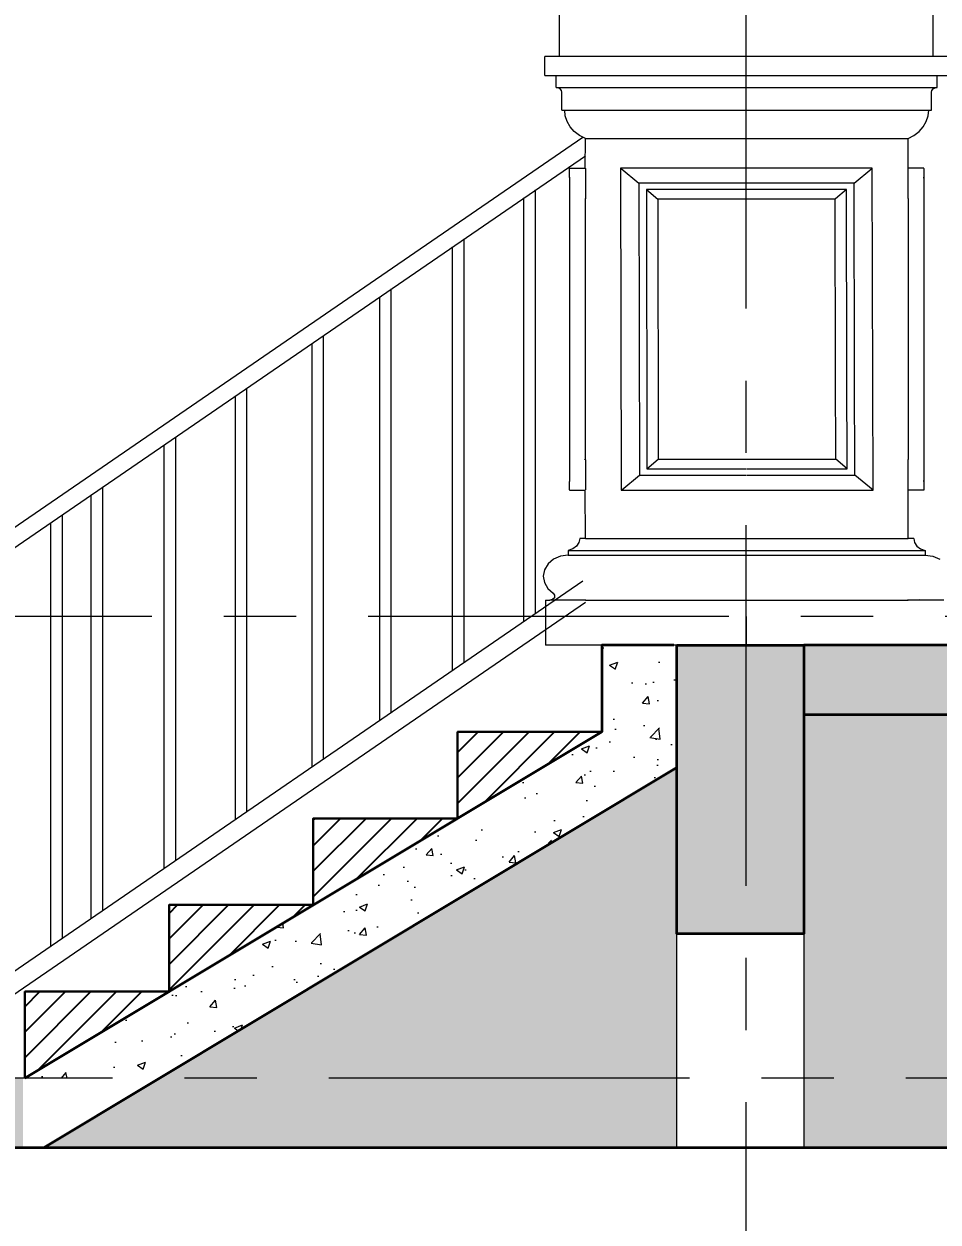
# Model space of a CAD drawing. Header units: millimetres. Extents: x 1832547 to 2001569, y -558009 to -417808.
# Drawn here: x 1915358 to 1916942, y -552949 to -550873 of the extents above; entities that cross this region are included whole.
import ezdxf

# ---------------------------------------------------------------- set-up
doc = ezdxf.new("R2010")
doc.units = ezdxf.units.MM
doc.header["$MEASUREMENT"] = 0
doc.linetypes.add('CENTER', pattern=[2, 1.25, -0.25, 0.25, -0.25])
doc.layers.get('0').update_dxf_attribs({"linetype": 'CONTINUOUS'})
doc.layers.get('DEFPOINTS').update_dxf_attribs({"linetype": 'CONTINUOUS'})
for name, color, linetype, lineweight in [('CA-cot', 2, 'CONTINUOUS', 35), ('CA. HATCH', 250, 'CONTINUOUS', 9), ('CA. TUONG', 30, 'CONTINUOUS', 30), ('CA.dim 08', 8, 'CONTINUOUS', 13), ('CA.manh 08', 8, 'CONTINUOUS', 9), ('CA.thay 145', 145, 'CONTINUOUS', 18), ('CA.tim 67', 67, 'CENTER', 9), ('CA.vat lieu 08', 8, 'CONTINUOUS', 5), ('CA_manh 08', 8, 'CONTINUOUS', 9), ('NP-VỈA HÈ', 210, 'CONTINUOUS', 5)]:
    doc.layers.add(name, color=color, linetype=linetype, lineweight=lineweight)
doc.layers.add('H', color=250, linetype='CONTINUOUS')
doc.styles.get("Standard").update_dxf_attribs({"font": 'roman.shx'})
doc.dimstyles.new('CA 70', dxfattribs={"dimscale": 0.7, "dimtxt": 220, "dimasz": 60, "dimexe": 160, "dimexo": 0, "dimgap": 30, "dimtad": 1, "dimdec": 0, "dimrnd": 5, "dimzin": 0, "dimdsep": 46, "dimtxsty": 'Standard', "dimblk": 'ARCHTICK', "dimcen": 0.09, "dimdle": 160, "dimclrd": 256, "dimclre": 256, "dimclrt": 255, "dimadec": 0, "dimazin": 0, "dimtfac": 1, "dimtdec": 0, "dimtix": 1, "dimtmove": 2, "dimatfit": 3, "dimldrblk": 'DOT', "dimfxl": 600, "dimfxlon": 1, "dimtolj": 1, "dimtzin": 0, "dimarcsym": 0})
pattern_1 = [(50, (0, 0), (143.4520365, -12.550427), [15, -165]), (355, (0, 0), (-27.750267, 150.438427), [12, -132]), (100.4514445, (11.95, -1.05), (115.701769, 137.887998), [12.748038, -140.228422]), (46.1842, (0, 40), (213.448266, -33.103856), [22.5, -247.5]), (96.635635, (17.79, 37.24), (186.93239, 194.82372), [19.122068, -210.342752]), (351.184164, (0, 40), (186.93239, 194.82372), [18, -198]), (21, (20, 30), (119.3814104, -80.523778), [15, -165]), (326, (20, 30), (48.663066, 145.030009), [12, -132]), (71.451445, (29.95, 23.29), (168.044475, 64.506231), [12.748038, -140.228422]), (37.5, (0, 0), (2.431971, 66.5787708), [0, -130.4, 0, -134, 0, -132.5]), (7.5, (0, 0), (52.6139075, 78.8823424), [0, -76.4, 0, -127.4, 0, -50.5]), (327.5, (-44.6, 0), (106.7644872, -4.5109743), [0, -50, 0, -156, 0, -207]), (317.5, (-64.6, 0), (116.637234, 20.0209965), [0, -65, 0, -103.6, 0, -147])]

# ---------------------------------------------------------------- blocks, each defined once
blk = doc.blocks.new('_ArchTick')
at = {"color": 1, "linetype": 'ByBlock', "const_width": 0.15}
blk.add_lwpolyline([(-0.5, -0.5), (0.5, 0.5)], dxfattribs=at)
blk = doc.blocks.new('*D473')
at = {"layer": 'CA.dim 08', "lineweight": -2, "transparency": 16777216}
for p, q in [((1912124.5, -548437.2), (1912124.5, -551117.9)), ((1912544.5, -548549.2), (1912012.5, -548549.2)), ((1912544.5, -551005.9), (1912012.5, -551005.9))]:
    blk.add_line(p, q, dxfattribs=at)
at = {"layer": 'DEFPOINTS', "color": 0, "transparency": 16777216}
for p in [(1917079.8, -548549.2), (1912124.5, -551005.9), (1916980.6, -551005.9)]:
    blk.add_point(p, dxfattribs=at)
at = {"layer": 'CA.dim 08', "lineweight": -2, "transparency": 16777216, "xscale": 42, "yscale": 42, "zscale": 42}
for p, rotation in [((1912124.5, -548549.2), 90), ((1912124.5, -551005.9), 270)]:
    blk.add_blockref('_ArchTick', p, dxfattribs=dict(at, rotation=rotation))
at = {"layer": 'CA.dim 08', "color": 255, "transparency": 16777216, "insert": (1912026.5, -549777.6), "char_height": 154, "attachment_point": 5, "rotation": 90}
blk.add_mtext('\\A1;2455', dxfattribs=at)
blk = doc.blocks.new('_DOT')
at = {"color": 1, "linetype": 'ByBlock'}
blk.add_line((-0.5, 0), (-1, 0), dxfattribs=at)
at = {"color": 1, "linetype": 'ByBlock', "const_width": 0.5}
blk.add_lwpolyline([(-0.25, 0, 1), (0.25, 0, 1)], format="xyb", close=True, dxfattribs=at)
blk = doc.blocks.new('*D474')
at = {"layer": 'CA.dim 08', "lineweight": -2, "transparency": 16777216}
for p, q in [((1912124.5, -550893.9), (1912124.5, -552011.2)), ((1912544.5, -551005.9), (1912012.5, -551005.9)), ((1912544.5, -551899.2), (1912012.5, -551899.2))]:
    blk.add_line(p, q, dxfattribs=at)
at = {"layer": 'DEFPOINTS', "color": 0, "transparency": 16777216}
for p in [(1916980.6, -551005.9), (1912124.5, -551899.2), (1917028.6, -551899.2)]:
    blk.add_point(p, dxfattribs=at)
at = {"layer": 'CA.dim 08', "lineweight": -2, "transparency": 16777216, "xscale": 42, "yscale": 42, "zscale": 42}
for p, rotation in [((1912124.5, -551005.9), 90), ((1912124.5, -551899.2), 270)]:
    blk.add_blockref('_ArchTick', p, dxfattribs=dict(at, rotation=rotation))
at = {"layer": 'CA.dim 08', "color": 255, "transparency": 16777216, "insert": (1912026.5, -551452.6), "char_height": 154, "attachment_point": 5, "rotation": 90}
blk.add_mtext('\\A1;895', dxfattribs=at)
blk = doc.blocks.new('*D475')
at = {"layer": 'CA.dim 08', "lineweight": -2, "transparency": 16777216}
for p, q in [((1912124.5, -551787.2), (1912124.5, -552811.2)), ((1912544.5, -551899.2), (1912012.5, -551899.2)), ((1912502, -552699.2), (1912012.5, -552699.2))]:
    blk.add_line(p, q, dxfattribs=at)
at = {"layer": 'DEFPOINTS', "color": 0, "transparency": 16777216}
for p in [(1917028.6, -551899.2), (1912124.5, -552699.2), (1912502, -552699.2)]:
    blk.add_point(p, dxfattribs=at)
at = {"layer": 'CA.dim 08', "lineweight": -2, "transparency": 16777216, "xscale": 42, "yscale": 42, "zscale": 42}
for p, rotation in [((1912124.5, -551899.2), 90), ((1912124.5, -552699.2), 270)]:
    blk.add_blockref('_ArchTick', p, dxfattribs=dict(at, rotation=rotation))
at = {"layer": 'CA.dim 08', "color": 255, "transparency": 16777216, "insert": (1912026.5, -552299.2), "char_height": 154, "attachment_point": 5, "rotation": 90}
blk.add_mtext('\\A1;800', dxfattribs=at)
blk = doc.blocks.new('*D477')
at = {"layer": 'CA.dim 08', "lineweight": -2, "transparency": 16777216}
for p, q in [((1913720.5, -553910.8), (1913720.5, -554442.8)), ((1915356.7, -553910.8), (1915356.7, -554442.8)), ((1913608.5, -554330.8), (1915468.7, -554330.8))]:
    blk.add_line(p, q, dxfattribs=at)
at = {"layer": 'DEFPOINTS', "color": 0, "transparency": 16777216}
for p in [(1913720.5, -552699.2), (1915356.7, -552819.2), (1915356.7, -554330.8)]:
    blk.add_point(p, dxfattribs=at)
at = {"layer": 'CA.dim 08', "lineweight": -2, "transparency": 16777216, "xscale": 42, "yscale": 42, "zscale": 42, "rotation": 180}
blk.add_blockref('_ArchTick', (1913720.5, -554330.8), dxfattribs=at)
at = {"layer": 'CA.dim 08', "lineweight": -2, "transparency": 16777216, "xscale": 42, "yscale": 42, "zscale": 42}
blk.add_blockref('_ArchTick', (1915356.7, -554330.8), dxfattribs=at)
at = {"layer": 'CA.dim 08', "color": 255, "transparency": 16777216, "insert": (1914538.6, -554232.8), "char_height": 154, "attachment_point": 5}
blk.add_mtext('\\A1;1635', dxfattribs=at)
blk = doc.blocks.new('*D478')
at = {"layer": 'CA.dim 08', "lineweight": -2, "transparency": 16777216}
for p, q in [((1915356.7, -553910.8), (1915356.7, -554442.8)), ((1916609.8, -553910.8), (1916609.8, -554442.8)), ((1915244.7, -554330.8), (1916721.8, -554330.8))]:
    blk.add_line(p, q, dxfattribs=at)
at = {"layer": 'DEFPOINTS', "color": 0, "transparency": 16777216}
for p in [(1916609.8, -552030.7), (1915356.7, -552819.2), (1916609.8, -554330.8)]:
    blk.add_point(p, dxfattribs=at)
at = {"layer": 'CA.dim 08', "lineweight": -2, "transparency": 16777216, "xscale": 42, "yscale": 42, "zscale": 42, "rotation": 180}
blk.add_blockref('_ArchTick', (1915356.7, -554330.8), dxfattribs=at)
at = {"layer": 'CA.dim 08', "lineweight": -2, "transparency": 16777216, "xscale": 42, "yscale": 42, "zscale": 42}
blk.add_blockref('_ArchTick', (1916609.8, -554330.8), dxfattribs=at)
at = {"layer": 'CA.dim 08', "color": 255, "transparency": 16777216, "insert": (1915983.3, -554232.8), "char_height": 154, "attachment_point": 5}
blk.add_mtext('\\A1;1255', dxfattribs=at)
blk = doc.blocks.new('*D479')
at = {"layer": 'CA.dim 08', "lineweight": -2, "transparency": 16777216}
for p, q in [((1916609.8, -553910.8), (1916609.8, -554442.8)), ((1918609.8, -553910.8), (1918609.8, -554442.8)), ((1916497.8, -554330.8), (1918721.8, -554330.8))]:
    blk.add_line(p, q, dxfattribs=at)
at = {"layer": 'DEFPOINTS', "color": 0, "transparency": 16777216}
for p in [(1916609.8, -552030.7), (1918609.8, -552232.2), (1918609.8, -554330.8)]:
    blk.add_point(p, dxfattribs=at)
at = {"layer": 'CA.dim 08', "lineweight": -2, "transparency": 16777216, "xscale": 42, "yscale": 42, "zscale": 42, "rotation": 180}
blk.add_blockref('_ArchTick', (1916609.8, -554330.8), dxfattribs=at)
at = {"layer": 'CA.dim 08', "lineweight": -2, "transparency": 16777216, "xscale": 42, "yscale": 42, "zscale": 42}
blk.add_blockref('_ArchTick', (1918609.8, -554330.8), dxfattribs=at)
at = {"layer": 'CA.dim 08', "color": 255, "transparency": 16777216, "insert": (1917609.8, -554232.8), "char_height": 154, "attachment_point": 5}
blk.add_mtext('\\A1;2000', dxfattribs=at)

msp = doc.modelspace()

# ---------------------------------------------------------------- hatches: boundary and pattern name
at = {"layer": 'CA. HATCH'}
h = msp.add_hatch(dxfattribs=at)
h.set_pattern_fill('BETONG', color=256, scale=20, pattern_type=2)
h.set_pattern_definition([(0, (0, 0), (0, 103.9230485), [2.5, -57.5]), (0, (0, 4.33), (0, 103.9230485), [2.5, -57.5]), (120, (0, 0), (-90, -51.961524), [2.5, -57.5]), (120, (3.75, 2.17), (-90, -51.961524), [2.5, -57.5]), (0, (30, 51.96), (0, 103.9230485), [2.5, -57.5]), (0, (30, 56.29), (0, 103.9230485), [2.5, -57.5]), (120, (30, 51.96), (-90, -51.961524), [2.5, -57.5]), (120, (33.75, 54.13), (-90, -51.961524), [2.5, -57.5]), (60, (2.5, 0), (-90, 51.961524), [2.5, -57.5]), (60, (-1.25, 2.17), (-90, 51.961524), [2.5, -57.5]), (60, (32.5, -51.96), (-90, 51.961524), [2.5, -57.5]), (60, (28.75, -49.8), (-90, 51.961524), [2.5, -57.5]), (45, (0, 0), (-21.21320344, 21.21320344), []), (50, (0, 0), (143.4520365, -12.550427), [15, -165]), (355, (0, 0), (-27.750267, 150.438427), [12, -132]), (100.4514, (11.95, -1.05), (115.701876, 137.887908), [12.748038, -140.228422]), (46.1842, (0, 40), (213.44821, -33.103803), [22.5, -247.5]), (96.6356, (17.79, 37.24), (186.932541, 194.823574), [19.122058, -210.3426]), (351.1842, (0, 40), (186.93239, 194.82372), [18, -198]), (21, (20, 30), (119.3814104, -80.523778), [15, -165]), (326, (20, 30), (48.663066, 145.030009), [12, -132]), (71.4514, (29.95, 23.29), (168.044526, 64.506099), [12.748038, -140.228422]), (37.5, (0, 0), (2.431971, 66.5787708), [0, -130.4, 0, -134, 0, -132.5]), (7.5, (0, 0), (52.6139075, 78.8823424), [0, -76.4, 0, -127.4, 0, -50.5]), (327.5, (-44.6, 0), (106.7644872, -4.5109743), [0, -50, 0, -156, 0, -207]), (317.5, (-64.6, 0), (116.637234, 20.0209965), [0, -65, 0, -103.6, 0, -147])])
h.paths.add_polyline_path([(1928389.9, -544598.8), (1928279.7, -544598.8), (1926914.9, -541949.2), (1926914.9, -541609.2), (1926694.9, -541609.2), (1926694.9, -541949.2), (1926780, -541949.2), (1928145, -544599.2), (1918829.8, -544599.2), (1918609.8, -544599.2), (1918609.8, -544599.2), (1916744.8, -544599.2), (1918109.8, -541949.2), (1918194.8, -541949.2), (1918194.8, -541609.3), (1917974.8, -541609.3), (1917974.8, -541949.2), (1916609.8, -544599.2), (1916499.8, -544599.2), (1916499.8, -544857.4), (1916046.7, -544857.4), (1916046.7, -544599.2), (1915826.7, -544599.2), (1915592.2, -544599.2), (1915592.2, -544718.3), (1915826.7, -544718.3), (1915826.7, -544976.5), (1916046.7, -544976.5), (1916499.8, -544976.5), (1916719.8, -544976.5), (1916719.8, -544718.3), (1918609.8, -544718.3), (1918609.8, -544999.2), (1918829.8, -544999.2), (1918829.8, -544719.2), (1924609.9, -544719.2), (1924609.9, -544999.2), (1924829.9, -544999.2), (1924829.9, -544719.2), (1928169.9, -544719.2), (1928169.9, -544976), (1928389.9, -544976), (1928869.9, -544976.5), (1928924.9, -544976.5), (1928924.9, -544718.3), (1929159.5, -544718.3), (1929159.5, -544599.2), (1929089.9, -544599.2), (1928704.9, -544599.2), (1928704.9, -544857.4), (1928389.9, -544857.4)])
h.paths.add_polyline_path([(1918609.8, -545334.2), (1918544.8, -545334.2), (1918544.8, -545284.2), (1918609.8, -545284.2), (1918829.8, -545284.2), (1918829.8, -545419.2), (1918609.8, -545419.2)])
h.paths.add_polyline_path([(1928389.9, -545334.2), (1928454.9, -545334.2), (1928454.9, -545284.2), (1928389.9, -545284.2), (1928169.9, -545284.2), (1928169.9, -545419.2), (1928389.9, -545419.2)])
h.paths.add_polyline_path([(1928494.9, -547469.2), (1928389.9, -547469.2), (1928389.9, -547399.2), (1928169.9, -547399.2), (1928169.9, -547549.2), (1928389.9, -547549.2), (1928494.9, -547549.2)])
h.paths.add_polyline_path([(1928169.9, -548199.2), (1928389.9, -548199.2), (1928389.9, -548599.2), (1928169.9, -548599.2)])
h.paths.add_polyline_path([(1928389.9, -549034.2), (1928454.9, -549034.2), (1928454.9, -548984.2), (1928389.9, -548984.2), (1928169.9, -548984.2), (1928169.9, -549119.2), (1928389.9, -549119.2)])
h.paths.add_polyline_path([(1924829.9, -548199.2), (1924609.9, -548199.2), (1918829.8, -548199.2), (1918609.8, -548199.2), (1918609.8, -548429.2), (1917079.8, -548429.2), (1917079.8, -548199.2), (1916859.8, -548199.2), (1916859.8, -548549.2), (1917079.8, -548549.2), (1918609.8, -548549.2), (1918609.8, -548599.2), (1918829.8, -548599.2), (1918829.8, -548319.2), (1922899.9, -548319.2), (1922899.9, -548599.2), (1923119.9, -548599.2), (1923119.9, -548319.2), (1924609.9, -548319.2), (1924609.9, -548599.2), (1924829.9, -548599.2), (1924829.9, -548483), (1926949.9, -549603.5), (1926949.9, -549947.2), (1928169.9, -549947.2), (1928169.9, -549827.2), (1927069.9, -549827.2), (1927069.9, -549531.2), (1924829.9, -548347.2)])
h.paths.add_polyline_path([(1918609.8, -549034.2), (1918544.8, -549034.2), (1918544.8, -548984.2), (1918609.8, -548984.2), (1918829.8, -548984.2), (1918829.8, -549119.2), (1918609.8, -549119.2)], flags=17)
h.paths.add_polyline_path([(1928494.9, -551169.2), (1928389.9, -551169.2), (1928389.9, -551099.2), (1928169.9, -551099.2), (1928169.9, -551249.2), (1928389.9, -551249.2), (1928494.9, -551249.2)])
h.paths.add_polyline_path([(1928169.9, -551899.2), (1928389.9, -551899.2), (1928389.9, -552399.2), (1928169.9, -552399.2)])
h.paths.add_polyline_path([(1925449.9, -551899.2), (1925669.9, -551899.2), (1925669.9, -552249.2), (1925449.9, -552249.2)])
h.paths.add_polyline_path([(1924609.9, -551899.2), (1924829.9, -551899.2), (1924829.9, -552399.2), (1924609.9, -552399.2)])
h.paths.add_polyline_path([(1918609.8, -551899.2), (1918829.8, -551899.2), (1918829.8, -552399.2), (1918609.8, -552399.2)])
h.paths.add_polyline_path([(1916489.9, -551949.2), (1916709.9, -551949.2), (1916709.9, -552449.2), (1916489.9, -552449.2)])
h = msp.add_hatch(dxfattribs=at)
h.set_pattern_fill('HOUND', color=256, scale=500, style=0)
h.paths.add_polyline_path([(1916489.9, -552449.2), (1916489.9, -552161.1), (1915593.1, -552699.2), (1916489.9, -552699.2)])
h.paths.add_polyline_path([(1916489.9, -552699.2), (1915593.1, -552699.2), (1915393.1, -552819.2), (1916489.9, -552819.2)])
h.paths.add_polyline_path([(1918609.8, -552399.2), (1918609.8, -552069.2), (1916709.9, -552069.2), (1916709.9, -552449.2), (1916709.8, -552449.2), (1916709.8, -552699.2), (1918609.8, -552699.2)])
h.paths.add_polyline_path([(1918609.8, -552699.2), (1916709.8, -552699.2), (1916709.8, -552819.2), (1918609.8, -552819.2)])
h.paths.add_polyline_path([(1924609.9, -552019.2), (1918829.8, -552019.2), (1918829.8, -552399.2), (1918829.7, -552399.2), (1918829.7, -552699.2), (1924609.9, -552699.2), (1924609.9, -552399.2)])
h.paths.add_polyline_path([(1924609.9, -552699.2), (1918829.7, -552699.2), (1918829.7, -552819.2), (1924609.9, -552819.2)])
h.paths.add_polyline_path([(1925449.9, -552019.2), (1924829.9, -552019.2), (1924829.9, -552399.2), (1924829.8, -552399.2), (1924829.8, -552699.2), (1928169.9, -552699.2), (1928169.9, -552399.2), (1928169.9, -552019.2), (1925669.9, -552019.2), (1925669.9, -552249.2), (1925449.9, -552249.2)])
h.paths.add_polyline_path([(1928169.9, -552699.2), (1924829.8, -552699.2), (1924829.8, -552819.2), (1928169.9, -552819.2)])
h.paths.add_polyline_path([(1929089.9, -552399.4), (1928389.9, -552399.2), (1928389.9, -552699.2), (1929089.9, -552699.2)])
at = {"layer": 'CA.vat lieu 08'}
h = msp.add_hatch(dxfattribs=at)
h.set_pattern_fill('BTLOT', color=256, scale=20, pattern_type=2)
h.set_pattern_definition(pattern_1)
h.paths.add_polyline_path([(1918829.8, -552019.2), (1924609.9, -552019.2), (1924609.9, -551899.2), (1918829.8, -551899.2)])
h.paths.add_polyline_path([(1916709.9, -552069.2), (1918609.8, -552069.2), (1918609.8, -551949.2), (1916709.9, -551949.2)])
h.paths.add_polyline_path([(1913300.5, -552699.2), (1915356.7, -552699.2), (1915356.7, -552819.2), (1913300.5, -552819.2)])
h.paths.add_polyline_path([(1925669.9, -551899.2), (1928169.9, -551899.2), (1928169.9, -552019.2), (1925669.9, -552019.2)])
h.paths.add_polyline_path([(1924829.9, -551899.2), (1925449.9, -551899.2), (1925449.9, -552019.2), (1924829.9, -552019.2)])
h = msp.add_hatch(dxfattribs=at)
h.set_pattern_fill('BTLOT', color=256, scale=20, pattern_type=2)
h.set_pattern_definition(pattern_1)
h.paths.add_polyline_path([(1916489.9, -551949.2), (1916359.8, -551949.2), (1916359.8, -552099.2), (1915359.8, -552699.2), (1915593.1, -552699.2), (1916489.9, -552161.1)])
at = {"layer": 'H'}
h = msp.add_hatch(dxfattribs=at)
h.set_pattern_fill('ANSI31', color=256, scale=250, style=0)
h.paths.add_polyline_path([(1916359.8, -552099.2), (1916109.8, -552099.2), (1916109.8, -552249.2)])
h.paths.add_polyline_path([(1916109.8, -552249.2), (1915859.8, -552249.2), (1915859.8, -552399.2)])
h.paths.add_polyline_path([(1915859.8, -552399.2), (1915609.8, -552399.2), (1915609.8, -552549.2)])
h.paths.add_polyline_path([(1915609.8, -552549.2), (1915359.8, -552549.2), (1915359.8, -552699.2)])

# ---------------------------------------------------------------- linework, layer by layer
at = {"layer": 'CA-cot'}
for points in [[(1916484.8, -551949.2), (1916359.8, -551949.2), (1916359.8, -552099.2), (1915359.8, -552699.2)], [(1916489.9, -552161.1), (1915393.1, -552819.2)], [(1913300.5, -552819.2), (1912709.6, -552819.2), (1928389.8, -552819.2), (1928389.9, -552399.2), (1930534.5, -552399.8)], [(1915356.7, -552819.2), (1915393.1, -552819.2)]]:
    msp.add_lwpolyline(points, dxfattribs=at)
for points in [[(1916489.9, -551949.2), (1916709.9, -551949.2), (1916709.9, -552449.2), (1916489.9, -552449.2)], [(1916709.9, -552069.2), (1918609.8, -552069.2), (1918609.8, -551949.2), (1916709.9, -551949.2)]]:
    msp.add_lwpolyline(points, close=True, dxfattribs=at)
at = {"layer": 'CA. TUONG'}
for points in [[(1916359.8, -552049.2), (1916359.8, -552099.2), (1916109.8, -552099.2), (1916109.8, -552249.2)], [(1916109.8, -552199.2), (1916109.8, -552249.2), (1915859.8, -552249.2), (1915859.8, -552399.2)], [(1915859.8, -552349.2), (1915859.8, -552399.2), (1915609.8, -552399.2), (1915609.8, -552549.2)], [(1915609.8, -552499.2), (1915609.8, -552549.2), (1915359.8, -552549.2), (1915359.8, -552699.2)]]:
    msp.add_lwpolyline(points, dxfattribs=at)
at = {"layer": 'CA.dim 08'}
for points in [[(1916709.9, -551949.2), (1918609.8, -551949.2)], [(1916709.9, -552069.2), (1918609.8, -552069.2)], [(1916359.8, -552099.2), (1915359.8, -552699.2)]]:
    msp.add_lwpolyline(points, dxfattribs=at)
at = {"layer": 'CA.manh 08'}
for points in [[(1915318.6, -551760.5), (1916326.6, -551068.7)], [(1915318.6, -551795.9), (1916331.3, -551100.9)], [(1916244.8, -551893.6), (1916244.8, -551160.2)], [(1916224.8, -551907.3), (1916224.8, -551173.9)], [(1916121.2, -551978.4), (1916121.2, -551245.1)], [(1916101.2, -551992.2), (1916101.2, -551258.8)], [(1915974.8, -552078.9), (1915974.8, -551345.5)], [(1915994.8, -552065.2), (1915994.8, -551331.8)], [(1915857.6, -552159.3), (1915857.6, -551426)], [(1915877.6, -552145.6), (1915877.6, -551412.2)], [(1915744.8, -552236.7), (1915744.8, -551503.4)], [(1915724.8, -552250.5), (1915724.8, -551517.1)], [(1915621.3, -552321.5), (1915621.3, -551588.2)], [(1915601.3, -552335.2), (1915601.3, -551601.9)], [(1915494.8, -552408.3), (1915494.8, -551674.9)], [(1915474.8, -552422), (1915474.8, -551688.7)], [(1915424.8, -552456.4), (1915424.8, -551723)], [(1915404.8, -552470.1), (1915404.8, -551736.8)], [(1915318.6, -552529.2), (1916326.6, -551837.5)], [(1915318.6, -552569.2), (1916331.3, -551874.3)]]:
    msp.add_lwpolyline(points, dxfattribs=at)
at = {"layer": 'CA.thay 145'}
for p, q in [((1916285.9, -550851.3), (1916285.9, -550929.2)), ((1916933.7, -550851.3), (1916933.7, -550929.2)), ((1916260.8, -550962.1), (1916260.8, -550929.2)), ((1916285.9, -550929.2), (1916260.8, -550929.2)), ((1916933.7, -550929.2), (1916285.9, -550929.2)), ((1916961, -550929.2), (1916933.7, -550929.2)), ((1916260.8, -550962.1), (1916280.6, -550962.1)), ((1916280.6, -550982.7), (1916280.6, -550962.1)), ((1916280.6, -550962.1), (1916941.2, -550962.1)), ((1916941.2, -550962.1), (1916961, -550962.1)), ((1916941.2, -550982.7), (1916941.2, -550962.1)), ((1916284.4, -550983.3), (1916280.6, -550982.7)), ((1916280.6, -550982.7), (1916312.9, -550982.7)), ((1916287.6, -550985.1), (1916284.4, -550983.3)), ((1916289.7, -550987.8), (1916287.6, -550985.1)), ((1916290.5, -550990.9), (1916289.7, -550987.8)), ((1916290.5, -551021.8), (1916290.5, -550990.9)), ((1916860.8, -550982.7), (1916860.8, -550983.3)), ((1916860.8, -550982.7), (1916875.6, -550982.7)), ((1916875.6, -550982.7), (1916875.6, -550983.3)), ((1916875.6, -550982.7), (1916908.8, -550982.7)), ((1916908.8, -550982.7), (1916908.5, -550983.3)), ((1916908.8, -550982.7), (1916941.2, -550982.7)), ((1916931.3, -550990.9), (1916932, -550987.8)), ((1916931.3, -551021.8), (1916931.3, -550990.9)), ((1916932, -550987.8), (1916934.2, -550985.1)), ((1916934.2, -550985.1), (1916937.4, -550983.3)), ((1916937.4, -550983.3), (1916941.2, -550982.7)), ((1916290.5, -551021.8), (1916295.4, -551021.8)), ((1916296.4, -551031.9), (1916295.4, -551021.8)), ((1916299.5, -551041.6), (1916296.4, -551031.9)), ((1916922.2, -551041.6), (1916925.4, -551031.9)), ((1916925.4, -551031.9), (1916926.3, -551021.8)), ((1916926.3, -551021.8), (1916931.3, -551021.8)), ((1916304.8, -551050.7), (1916299.5, -551041.6)), ((1916312.1, -551058.9), (1916304.8, -551050.7)), ((1916321, -551065.8), (1916312.1, -551058.9)), ((1916900.8, -551065.8), (1916909.7, -551058.9)), ((1916909.7, -551058.9), (1916916.9, -551050.7)), ((1916916.9, -551050.7), (1916922.2, -551041.6)), ((1916331.3, -551071.1), (1916321, -551065.8)), ((1916331.2, -551122.9), (1916331.3, -551071.1)), ((1916331.3, -551071.1), (1916890.5, -551071.1)), ((1916890.5, -551071.1), (1916900.8, -551065.8)), ((1916890.5, -551122.9), (1916890.5, -551071.1)), ((1916303.8, -551123), (1916303.9, -551122.9)), ((1916303.8, -551123.2), (1916303.8, -551123)), ((1916303.8, -551123.3), (1916303.8, -551123.2)), ((1916303.8, -551137.8), (1916303.8, -551123.3)), ((1916303.8, -551137.9), (1916303.8, -551137.8)), ((1916303.8, -551138), (1916303.8, -551137.9)), ((1916303.8, -551138.1), (1916303.8, -551138)), ((1916303.9, -551138.2), (1916303.8, -551138.1)), ((1916303.9, -551138.2), (1916303.8, -551664.9)), ((1916303.9, -551122.8), (1916304, -551122.8)), ((1916303.9, -551122.9), (1916303.9, -551122.8)), ((1916303.9, -551138.2), (1916303.9, -551138.2)), ((1916304, -551138.3), (1916303.9, -551138.2)), ((1916304, -551122.8), (1916304.1, -551122.7)), ((1916304, -551138.4), (1916304, -551138.3)), ((1916304.1, -551138.4), (1916304, -551138.4)), ((1916304.1, -551122.7), (1916304.2, -551122.6)), ((1916304.2, -551138.5), (1916304.1, -551138.4)), ((1916304.2, -551122.6), (1916304.3, -551122.5)), ((1916304.3, -551138.5), (1916304.2, -551138.5)), ((1916304.3, -551122.5), (1916304.4, -551122.5)), ((1916304.3, -551138.6), (1916304.3, -551138.5)), ((1916304.4, -551138.6), (1916304.3, -551138.6)), ((1916304.4, -551122.5), (1916304.5, -551122.5)), ((1916304.5, -551122.5), (1916304.6, -551122.4)), ((1916304.6, -551122.4), (1916304.8, -551122.4)), ((1916304.8, -551122.4), (1916330.3, -551122.4)), ((1916330.3, -551122.4), (1916330.4, -551122.4)), ((1916330.4, -551122.4), (1916330.6, -551122.5)), ((1916330.6, -551122.5), (1916330.7, -551122.5)), ((1916330.7, -551122.5), (1916330.8, -551122.5)), ((1916330.8, -551122.5), (1916330.9, -551122.6)), ((1916330.9, -551122.6), (1916331, -551122.7)), ((1916331, -551122.7), (1916331.1, -551122.8)), ((1916331.1, -551122.8), (1916331.2, -551122.8)), ((1916331.2, -551122.8), (1916331.2, -551122.9)), ((1916331.2, -551122.9), (1916331.3, -551123)), ((1916331.3, -551123), (1916331.3, -551123.2)), ((1916331.3, -551123.2), (1916331.3, -551123.3)), ((1916331.3, -551123.3), (1916331.3, -551175.2)), ((1916828.6, -551122.4), (1916392.2, -551122.4)), ((1916392.2, -551122.4), (1916393.4, -551680.5)), ((1916392.2, -551122.4), (1916393.2, -551123.3)), ((1916393.2, -551123.3), (1916423.9, -551148.7)), ((1916797, -551148.7), (1916827.6, -551123.3)), ((1916827.6, -551123.3), (1916828.6, -551122.4)), ((1916829.8, -551680.5), (1916828.6, -551122.4)), ((1916890.6, -551122.8), (1916890.5, -551122.9)), ((1916890.5, -551122.9), (1916890.5, -551123)), ((1916890.5, -551123), (1916890.5, -551123.2)), ((1916890.5, -551123.2), (1916890.5, -551123.3)), ((1916890.5, -551175.2), (1916890.5, -551123.3)), ((1916890.7, -551122.8), (1916890.6, -551122.8)), ((1916890.8, -551122.6), (1916890.7, -551122.7)), ((1916890.7, -551122.7), (1916890.7, -551122.8)), ((1916891, -551122.5), (1916890.8, -551122.6)), ((1916891.1, -551122.5), (1916891, -551122.5)), ((1916891.2, -551122.5), (1916891.1, -551122.5)), ((1916891.3, -551122.4), (1916891.2, -551122.5)), ((1916891.4, -551122.4), (1916891.3, -551122.4)), ((1916917, -551122.4), (1916891.4, -551122.4)), ((1916917.1, -551122.4), (1916917, -551122.4)), ((1916917, -551138.7), (1916917.2, -551138.6)), ((1916917.2, -551122.5), (1916917.1, -551122.4)), ((1916917.4, -551122.5), (1916917.2, -551122.5)), ((1916917.5, -551122.5), (1916917.4, -551122.5)), ((1916917.6, -551122.6), (1916917.5, -551122.5)), ((1916917.7, -551122.7), (1916917.6, -551122.6)), ((1916917.8, -551122.8), (1916917.7, -551122.7)), ((1916917.8, -551122.8), (1916917.8, -551122.8)), ((1916917.9, -551122.9), (1916917.8, -551122.8)), ((1916917.9, -551123), (1916917.9, -551122.9)), ((1916918, -551123.2), (1916917.9, -551123)), ((1916918, -551123.3), (1916918, -551123.2)), ((1916918, -551123.3), (1916918, -551679.7)), ((1916797, -551148.7), (1916423.9, -551148.7)), ((1916423.9, -551148.7), (1916425, -551654.2)), ((1916797.5, -551480.2), (1916797, -551148.7)), ((1916330.4, -551176), (1916330.3, -551176)), ((1916330.6, -551176), (1916330.4, -551176)), ((1916330.7, -551175.9), (1916330.6, -551176)), ((1916330.8, -551175.9), (1916330.7, -551175.9)), ((1916330.9, -551175.8), (1916330.8, -551175.9)), ((1916331, -551175.7), (1916330.9, -551175.8)), ((1916331.1, -551175.7), (1916331, -551175.7)), ((1916331.2, -551175.6), (1916331.1, -551175.7)), ((1916331.3, -551175.4), (1916331.2, -551175.5)), ((1916331.2, -551175.5), (1916331.2, -551627.4)), ((1916331.3, -551175.2), (1916331.3, -551175.3)), ((1916331.3, -551175.3), (1916331.3, -551175.4)), ((1916890.5, -551175.2), (1916890.5, -551175.3)), ((1916890.5, -551175.3), (1916890.5, -551175.4)), ((1916890.5, -551175.4), (1916890.5, -551175.5)), ((1916890.5, -551175.5), (1916890.6, -551175.6)), ((1916890.5, -551175.5), (1916890.5, -551627.4)), ((1916890.6, -551175.6), (1916890.7, -551175.7)), ((1916890.7, -551175.7), (1916890.8, -551175.8)), ((1916890.7, -551175.7), (1916890.7, -551175.7)), ((1916890.8, -551175.8), (1916891, -551175.9)), ((1916891, -551175.9), (1916891.1, -551175.9)), ((1916891.1, -551175.9), (1916891.2, -551176)), ((1916891.2, -551176), (1916891.3, -551176)), ((1916798.1, -551654.2), (1916797.5, -551480.2)), ((1916330.4, -551626.9), (1916330.3, -551626.9)), ((1916330.6, -551627), (1916330.4, -551626.9)), ((1916330.7, -551627), (1916330.6, -551627)), ((1916330.8, -551627), (1916330.7, -551627)), ((1916330.9, -551627.1), (1916330.8, -551627)), ((1916331, -551627.2), (1916330.9, -551627.1)), ((1916331.1, -551627.3), (1916331, -551627.2)), ((1916331.2, -551627.3), (1916331.1, -551627.3)), ((1916331.3, -551627.5), (1916331.2, -551627.4)), ((1916331.3, -551627.6), (1916331.3, -551627.5)), ((1916331.3, -551627.8), (1916331.3, -551627.6)), ((1916331.3, -551627.8), (1916331.3, -551679.7)), ((1916890.5, -551627.4), (1916890.6, -551627.3)), ((1916890.5, -551627.5), (1916890.5, -551627.4)), ((1916890.5, -551627.6), (1916890.5, -551627.5)), ((1916890.5, -551627.8), (1916890.5, -551627.6)), ((1916890.5, -551679.7), (1916890.5, -551627.8)), ((1916890.6, -551627.3), (1916890.7, -551627.3)), ((1916890.7, -551627.2), (1916890.8, -551627.1)), ((1916890.7, -551627.3), (1916890.7, -551627.2)), ((1916890.8, -551627.1), (1916891, -551627)), ((1916891, -551627), (1916891.1, -551627)), ((1916891.1, -551627), (1916891.2, -551627)), ((1916891.2, -551627), (1916891.3, -551626.9)), ((1916394.4, -551679.7), (1916425, -551654.2)), ((1916425, -551654.2), (1916609.9, -551654.2)), ((1916610.9, -551654.2), (1916798.1, -551654.2)), ((1916829.8, -551680.5), (1916798.1, -551654.2)), ((1916303.8, -551664.9), (1916303.8, -551665)), ((1916303.8, -551664.9), (1916303.8, -551664.9)), ((1916303.8, -551665), (1916303.8, -551665.1)), ((1916303.8, -551679.7), (1916303.8, -551665.1)), ((1916303.8, -551679.7), (1916303.8, -551679.8)), ((1916303.8, -551679.8), (1916303.8, -551679.9)), ((1916303.8, -551679.9), (1916303.9, -551680)), ((1916303.9, -551680), (1916303.9, -551680.1)), ((1916303.9, -551680.1), (1916304, -551680.2)), ((1916304, -551680.2), (1916304.1, -551680.2)), ((1916304.1, -551680.2), (1916304.2, -551680.3)), ((1916304.2, -551680.3), (1916304.3, -551680.4)), ((1916304.3, -551680.4), (1916304.4, -551680.4)), ((1916304.4, -551664.3), (1916304.8, -551664.2)), ((1916304.4, -551680.4), (1916304.5, -551680.5)), ((1916304.5, -551680.5), (1916304.6, -551680.5)), ((1916304.6, -551680.5), (1916304.8, -551680.5)), ((1916304.8, -551680.5), (1916330.3, -551680.5)), ((1916330.3, -551680.5), (1916330.4, -551680.5)), ((1916330.4, -551680.5), (1916330.6, -551680.5)), ((1916330.6, -551680.5), (1916330.7, -551680.4)), ((1916330.7, -551680.4), (1916330.8, -551680.4)), ((1916330.8, -551680.4), (1916330.9, -551680.3)), ((1916330.9, -551680.3), (1916331, -551680.2)), ((1916331, -551680.2), (1916331.1, -551680.2)), ((1916331.1, -551680.2), (1916331.2, -551680.1)), ((1916331.2, -551680), (1916331.3, -551679.9)), ((1916331.2, -551680.1), (1916331.2, -551680)), ((1916331.3, -551764.2), (1916331.2, -551680)), ((1916331.3, -551679.8), (1916331.3, -551679.7)), ((1916331.3, -551679.9), (1916331.3, -551679.8)), ((1916393.4, -551680.5), (1916394.4, -551679.7)), ((1916393.4, -551680.5), (1916829.8, -551680.5)), ((1916829.8, -551680.5), (1916828.8, -551679.7)), ((1916890.5, -551679.8), (1916890.5, -551679.7)), ((1916890.5, -551679.9), (1916890.5, -551679.8)), ((1916890.5, -551680), (1916890.5, -551679.9)), ((1916890.6, -551680.1), (1916890.5, -551680)), ((1916890.5, -551764.2), (1916890.5, -551680)), ((1916890.7, -551680.2), (1916890.6, -551680.1)), ((1916890.7, -551680.2), (1916890.7, -551680.2)), ((1916890.8, -551680.3), (1916890.7, -551680.2)), ((1916891, -551680.4), (1916890.8, -551680.3)), ((1916891.1, -551680.4), (1916891, -551680.4)), ((1916891.2, -551680.5), (1916891.1, -551680.4)), ((1916891.3, -551680.5), (1916891.2, -551680.5)), ((1916891.4, -551680.5), (1916891.3, -551680.5)), ((1916917, -551680.5), (1916891.4, -551680.5)), ((1916917, -551664.2), (1916917.2, -551664.3)), ((1916917.1, -551680.5), (1916917, -551680.5)), ((1916917.2, -551680.5), (1916917.1, -551680.5)), ((1916917.4, -551680.4), (1916917.2, -551680.5)), ((1916917.5, -551680.4), (1916917.4, -551680.4)), ((1916917.6, -551680.3), (1916917.5, -551680.4)), ((1916917.7, -551680.2), (1916917.6, -551680.3)), ((1916917.8, -551680.2), (1916917.7, -551680.2)), ((1916917.9, -551680), (1916917.8, -551680.1)), ((1916917.8, -551680.1), (1916917.8, -551680.2)), ((1916918, -551679.8), (1916917.9, -551679.9)), ((1916917.9, -551679.9), (1916917.9, -551680)), ((1916918, -551679.7), (1916918, -551679.8)), ((1916321.4, -551764.2), (1916320, -551771.1)), ((1916331.3, -551764.2), (1916321.4, -551764.2)), ((1916331.3, -551764.2), (1916890.5, -551764.2)), ((1916900.4, -551764.2), (1916890.5, -551764.2)), ((1916900.4, -551764.2), (1916901.8, -551771.1)), ((1916309.5, -551782), (1916301.6, -551784.7)), ((1916301.6, -551784.7), (1916301.6, -551793)), ((1916301.6, -551784.7), (1916920.1, -551784.7)), ((1916315.8, -551777.3), (1916309.5, -551782)), ((1916320, -551771.1), (1916315.8, -551777.3)), ((1916901.8, -551771.1), (1916905.9, -551777.3)), ((1916905.9, -551777.3), (1916912.3, -551782)), ((1916912.3, -551782), (1916920.1, -551784.7)), ((1916920.1, -551784.7), (1916920.1, -551793)), ((1916276.2, -551800.1), (1916266.6, -551808.1)), ((1916288.2, -551794.9), (1916276.2, -551800.1)), ((1916301.6, -551793), (1916288.2, -551794.9)), ((1916301.6, -551793), (1916920.1, -551793)), ((1916920.1, -551793), (1916933.5, -551794.9)), ((1916933.5, -551794.9), (1916945.6, -551800.1)), ((1916260.4, -551818.2), (1916258.2, -551829.3)), ((1916266.6, -551808.1), (1916260.4, -551818.2)), ((1916258.2, -551829.3), (1916260.2, -551840.5)), ((1916260.2, -551840.5), (1916266.2, -551850.7)), ((1916266.2, -551850.7), (1916275.6, -551858.8)), ((1916277.5, -551866.7), (1916274.3, -551869.9)), ((1916275.6, -551858.8), (1916277.9, -551862.5)), ((1916277.9, -551862.5), (1916277.5, -551866.7)), ((1916262, -551871.1), (1916262, -551949.2)), ((1916262, -551871.1), (1916269.5, -551871.1)), ((1916274.3, -551869.9), (1916269.5, -551871.1)), ((1916310.8, -551871.1), (1916269.5, -551871.1)), ((1916310.8, -551871.1), (1916311.2, -551869.9)), ((1916331.3, -551871.1), (1916310.8, -551871.1)), ((1916331.3, -551871.1), (1916331.3, -551869.9)), ((1916331.3, -551871.1), (1916890.5, -551871.1)), ((1916890.5, -551871.1), (1916890.5, -551869.9)), ((1916910.9, -551871.1), (1916890.5, -551871.1)), ((1916910.9, -551871.1), (1916910.6, -551869.9)), ((1916952.3, -551871.1), (1916910.9, -551871.1)), ((1916959.7, -551949.2), (1916262, -551949.2)), ((1916591.1, -551949.2), (1916591.8, -551949.2)), ((1916591.8, -551949.2), (1916593.7, -551949.2)), ((1916593.7, -551949.2), (1916596.9, -551949.2)), ((1916596.9, -551949.2), (1916601, -551949.2)), ((1916601, -551949.2), (1916605.8, -551949.2)), ((1916605.8, -551949.2), (1916610.9, -551949.2)), ((1916610.9, -551949.2), (1916630.7, -551949.2)), ((1916610.9, -551949.2), (1916616, -551949.2)), ((1916616, -551949.2), (1916620.8, -551949.2)), ((1916620.8, -551949.2), (1916624.9, -551949.2)), ((1916624.9, -551949.2), (1916628, -551949.2)), ((1916628, -551949.2), (1916630, -551949.2)), ((1916630, -551949.2), (1916630.7, -551949.2))]:
    msp.add_line(p, q, dxfattribs=at)
msp.add_lwpolyline([(1916609.8, -551899.2), (1916609.8, -551949.2), (1916359.8, -551949.2), (1916359.8, -552099.2)], dxfattribs=at)
at = {"layer": 'CA.tim 67', "ltscale": 500}
msp.add_line((1916609.8, -555365.9), (1916609.8, -538939.4), dxfattribs=at)
for points in [[(1918579.8, -551899.2), (1907995.9, -551899.2)], [(1933511.8, -552699.2), (1908005.9, -552699.2)]]:
    msp.add_lwpolyline(points, dxfattribs=at)
at = {"layer": 'CA_manh 08'}
for p, q in [((1916280.6, -550982.7), (1916860.8, -550982.7)), ((1916295.4, -551021.8), (1916926.3, -551021.8)), ((1916437, -551159.6), (1916438, -551643.3)), ((1916784, -551159.6), (1916437, -551159.6)), ((1916437, -551159.6), (1916456.7, -551176)), ((1916784, -551159.6), (1916764.8, -551175.6)), ((1916784.5, -551480.2), (1916784, -551159.6)), ((1916455.7, -551175.2), (1916456.7, -551176)), ((1916456.7, -551176), (1916457.6, -551626.9)), ((1916764.3, -551176), (1916456.7, -551176)), ((1916765.3, -551175.2), (1916764.3, -551176)), ((1916764.8, -551480.2), (1916764.3, -551176)), ((1916765.2, -551626.9), (1916764.8, -551480.2)), ((1916785, -551643.3), (1916784.5, -551480.2)), ((1916438, -551643.3), (1916457.6, -551626.9)), ((1916456.7, -551627.8), (1916457.6, -551626.9)), ((1916457.6, -551626.9), (1916765.2, -551626.9)), ((1916766.2, -551627.8), (1916765.2, -551626.9)), ((1916785, -551643.3), (1916765.2, -551626.9)), ((1916438, -551643.3), (1916609.9, -551643.3)), ((1916610.9, -551643.3), (1916785, -551643.3))]:
    msp.add_line(p, q, dxfattribs=at)
at = {"layer": 'NP-VỈA HÈ'}
msp.add_lwpolyline([(1916489.9, -552449.2), (1916709.8, -552449.2), (1916709.8, -552819.2), (1916489.9, -552819.2)], close=True, dxfattribs=at)

# ---------------------------------------------------------------- dimensions: what is measured, and where the dimension line sits
at = {"layer": 'CA.dim 08'}
for base, p1, p2, picture, middle in [((1912124.5, -551005.9), (1917079.8, -548549.2), (1916980.6, -551005.9), '*D473', (1912026.5, -549777.6)), ((1912124.5, -551899.2), (1916980.6, -551005.9), (1917028.6, -551899.2), '*D474', (1912026.5, -551452.6)), ((1912124.5, -552699.2), (1917028.6, -551899.2), (1912502, -552699.2), '*D475', (1912026.5, -552299.2))]:
    dim = msp.add_linear_dim(base=base, p1=p1, p2=p2, angle=90, dimstyle='CA 70', dxfattribs=at)
    dim.commit()
    dim.dimension.update_dxf_attribs({"geometry": picture, "text_midpoint": middle})
for base, p1, p2, picture, middle in [((1916609.8, -554330.8), (1915356.7, -552819.2), (1916609.8, -552030.7), '*D478', (1915983.3, -554232.8)), ((1918609.8, -554330.8), (1916609.8, -552030.7), (1918609.8, -552232.2), '*D479', (1917609.8, -554232.8)), ((1915356.7, -554330.8), (1913720.5, -552699.2), (1915356.7, -552819.2), '*D477', (1914538.6, -554232.8))]:
    dim = msp.add_linear_dim(base=base, p1=p1, p2=p2, dimstyle='CA 70', dxfattribs=at)
    dim.commit()
    dim.dimension.update_dxf_attribs({"geometry": picture, "text_midpoint": middle})

doc.saveas('drawing.dxf')
